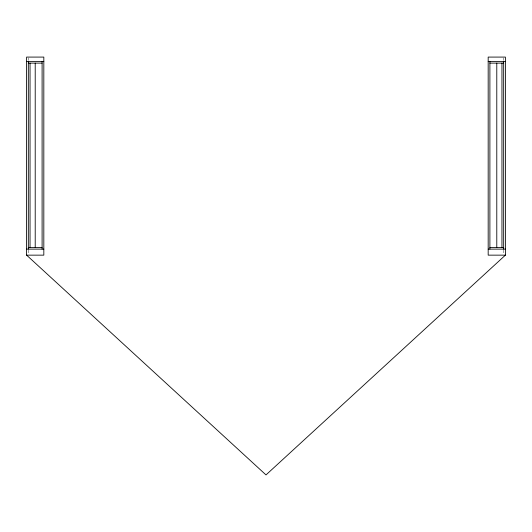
<?xml version="1.0" encoding="UTF-8"?>
<svg xmlns="http://www.w3.org/2000/svg" width="532" height="532" viewBox="0 0 532 532"><rect width="100%" height="100%" fill="white"/><g stroke="black" fill="none" stroke-linecap="round" stroke-linejoin="round"><path stroke-width="0.4" stroke-dasharray="2.66 2" d="M503.678 57.915L503.678 60.402M503.678 250.18L503.678 254.323M28.322 57.915L28.322 60.402M28.322 250.18L28.322 254.323"/><path stroke-width="0.8" d="M505.4 255.147L488.177 255.147L488.177 57.084L505.4 57.084L505.4 255.147L266 474.916L26.6 255.147L26.6 57.084L43.824 57.084L43.824 255.147L26.6 255.147M26.6 61.393L43.824 61.393M488.177 61.393L505.4 61.393M28.322 63.115L42.101 63.115M489.899 63.115L503.678 63.115M28.322 247.4L42.101 247.4M489.899 247.4L503.678 247.4M26.6 249.122L43.824 249.122M488.177 249.122L505.4 249.122M503.678 61.393L503.678 249.122M501.955 63.115L501.955 247.4M496.788 63.115L496.788 247.4M489.899 61.393L489.899 249.122M42.101 61.393L42.101 249.122M35.212 63.115L35.212 247.4M30.045 63.115L30.045 247.4M28.322 61.393L28.322 249.122"/></g></svg>
